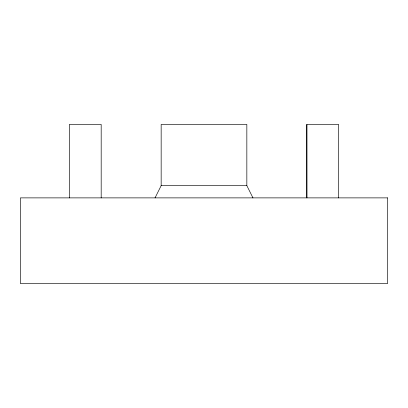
<?xml version="1.0" encoding="UTF-8"?>
<svg xmlns="http://www.w3.org/2000/svg" width="408" height="408" viewBox="0 0 408 408"><rect width="100%" height="100%" fill="white"/><g stroke="black" fill="none" stroke-linecap="round" stroke-linejoin="round"><path stroke-width="0.61" d="M155.04 197.88L161.16 185.64L161.16 124.44L246.84 124.44L246.84 185.64L252.96 197.88M306.847 124.44L306.847 197.88L306.816 124.44L338.64 124.44L338.64 197.88M161.16 185.64L246.84 185.64M101.184 197.88L101.184 124.44L69.36 124.44L69.36 197.88M387.6 197.88L20.4 197.88L20.4 283.56L387.6 283.56L387.6 197.88"/></g></svg>
